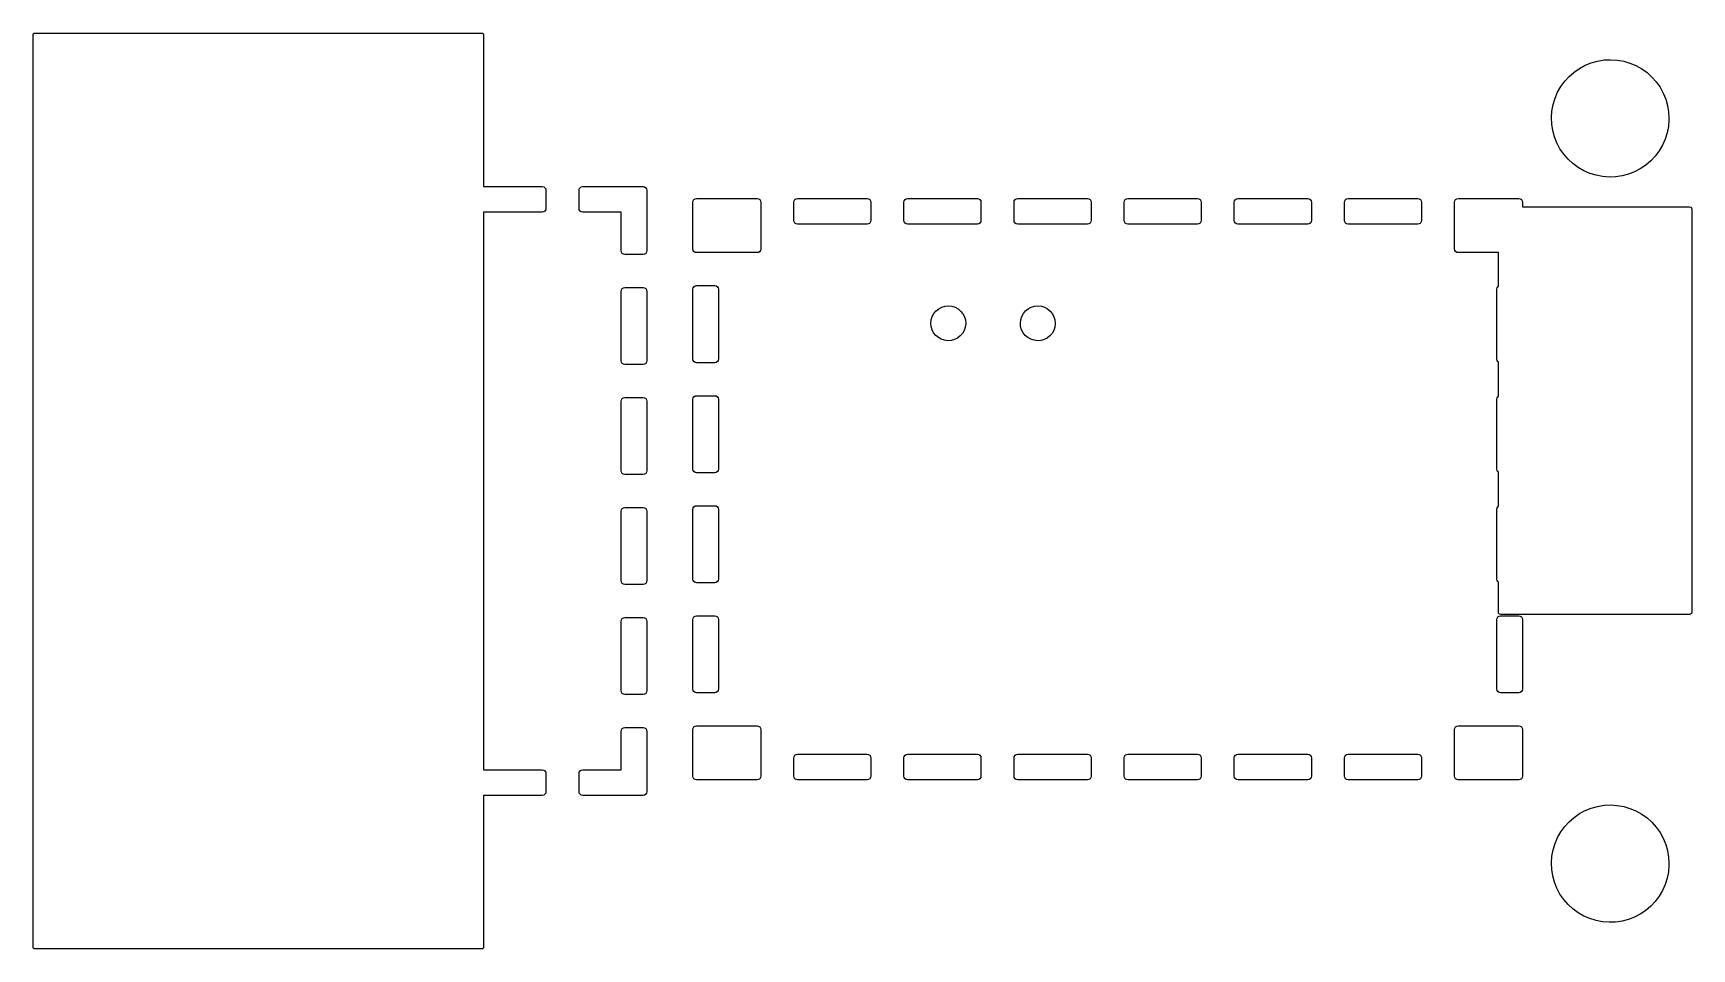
# Model space of a CAD drawing. Extents: x 0.02 to 3.58, y 0.02 to 1.98.
import ezdxf

# ---------------------------------------------------------------- set-up
doc = ezdxf.new("R2010")
doc.units = 0
doc.header["$MEASUREMENT"] = 0
doc.layers.add('BLACK', color=7, linetype='CONTINUOUS')

msp = doc.modelspace()

# ---------------------------------------------------------------- linework, layer by layer
at = {"layer": 'BLACK', "linetype": 'CONTINUOUS'}
for p, q in [((0.017, 1.98), (0.0171, 1.9804)), ((0.017, 0.02), (0.017, 1.98)), ((0.0171, 1.9805), (0.0172, 1.9806)), ((0.0171, 1.9804), (0.0171, 1.9805)), ((0.0172, 1.981), (0.0177, 1.9816)), ((0.0172, 1.9806), (0.0172, 1.981)), ((0.0177, 1.9816), (0.0181, 1.9823)), ((0.0181, 1.9823), (0.0184, 1.9824)), ((0.0184, 1.9824), (0.0185, 1.9826)), ((0.0185, 1.9826), (0.0193, 1.9827)), ((0.0193, 1.9827), (0.02, 1.9829)), ((0.02, 1.9829), (0.98, 1.9829)), ((0.98, 1.9829), (0.9804, 1.9829)), ((0.9804, 1.9829), (0.9805, 1.9829)), ((0.9805, 1.9829), (0.9806, 1.9828)), ((0.9806, 1.9828), (0.981, 1.9828)), ((0.981, 1.9828), (0.9816, 1.9823)), ((0.9816, 1.9823), (0.9823, 1.9819)), ((0.9823, 1.9819), (0.9824, 1.9816)), ((0.9824, 1.9816), (0.9826, 1.9815)), ((0.9826, 1.9815), (0.9827, 1.9807)), ((0.9827, 1.9807), (0.983, 1.98)), ((0.983, 1.98), (0.983, 1.6535)), ((3.3594, 1.9193), (3.3729, 1.923)), ((3.3729, 1.923), (3.3868, 1.9253)), ((3.3868, 1.9253), (3.4009, 1.926)), ((3.4009, 1.926), (3.4149, 1.9251)), ((3.4149, 1.9251), (3.4288, 1.9227)), ((3.4288, 1.9227), (3.4423, 1.9187)), ((3.3024, 1.8796), (3.3119, 1.89)), ((3.3119, 1.89), (3.3224, 1.8993)), ((3.3224, 1.8993), (3.334, 1.9073)), ((3.334, 1.9073), (3.3464, 1.914)), ((3.3464, 1.914), (3.3594, 1.9193)), ((3.4423, 1.9187), (3.4552, 1.9132)), ((3.4552, 1.9132), (3.4675, 1.9064)), ((3.4675, 1.9064), (3.4789, 1.8982)), ((3.4789, 1.8982), (3.4894, 1.8888)), ((3.4894, 1.8888), (3.4987, 1.8782)), ((3.2816, 1.8431), (3.2872, 1.856)), ((3.2872, 1.856), (3.2941, 1.8682)), ((3.2941, 1.8682), (3.3024, 1.8796)), ((3.4987, 1.8782), (3.5068, 1.8668)), ((3.5068, 1.8668), (3.5136, 1.8544)), ((3.5136, 1.8544), (3.519, 1.8414)), ((3.274, 1.8018), (3.275, 1.8158)), ((3.275, 1.8158), (3.2776, 1.8296)), ((3.2776, 1.8296), (3.2816, 1.8431)), ((3.519, 1.8414), (3.5229, 1.8279)), ((3.5229, 1.8279), (3.5252, 1.814)), ((3.2746, 1.7877), (3.274, 1.8018)), ((3.2768, 1.7738), (3.2746, 1.7877)), ((3.5248, 1.7825), (3.522, 1.7687)), ((3.5259, 1.7965), (3.5248, 1.7825)), ((3.5252, 1.814), (3.526, 1.8)), ((3.526, 1.8), (3.5259, 1.7965)), ((3.2805, 1.7602), (3.2768, 1.7738)), ((3.2856, 1.7472), (3.2805, 1.7602)), ((3.2922, 1.7347), (3.2856, 1.7472)), ((3.5178, 1.7553), (3.512, 1.7424)), ((3.522, 1.7687), (3.5178, 1.7553)), ((3.3002, 1.7231), (3.2922, 1.7347)), ((3.3094, 1.7125), (3.3002, 1.7231)), ((3.3197, 1.7029), (3.3094, 1.7125)), ((3.4869, 1.7088), (3.4762, 1.6997)), ((3.4965, 1.719), (3.4869, 1.7088)), ((3.5049, 1.7303), (3.4965, 1.719)), ((3.512, 1.7424), (3.5049, 1.7303)), ((3.331, 1.6946), (3.3197, 1.7029)), ((3.3432, 1.6876), (3.331, 1.6946)), ((3.3561, 1.6819), (3.3432, 1.6876)), ((3.3695, 1.6778), (3.3561, 1.6819)), ((3.3833, 1.6751), (3.3695, 1.6778)), ((3.3974, 1.674), (3.3833, 1.6751)), ((3.4114, 1.6745), (3.3974, 1.674)), ((3.4253, 1.6766), (3.4114, 1.6745)), ((3.4389, 1.6802), (3.4253, 1.6766)), ((3.452, 1.6853), (3.4389, 1.6802)), ((3.4645, 1.6918), (3.452, 1.6853)), ((3.4762, 1.6997), (3.4645, 1.6918)), ((0.983, 1.6535), (1.1091, 1.6535)), ((1.1091, 1.6535), (1.1121, 1.6529)), ((1.1121, 1.6529), (1.1147, 1.6512)), ((1.1147, 1.6512), (1.1164, 1.6487)), ((1.1164, 1.6487), (1.117, 1.6457)), ((1.117, 1.6457), (1.117, 1.6063)), ((1.1879, 1.6457), (1.1885, 1.6487)), ((1.1879, 1.6063), (1.1879, 1.6457)), ((1.1885, 1.6487), (1.1902, 1.6512)), ((1.1902, 1.6512), (1.1927, 1.6529)), ((1.1927, 1.6529), (1.1958, 1.6535)), ((1.1958, 1.6535), (1.3257, 1.6535)), ((1.3257, 1.6535), (1.3287, 1.6529)), ((1.3287, 1.6529), (1.3312, 1.6512)), ((1.3312, 1.6512), (1.3329, 1.6487)), ((1.3329, 1.6487), (1.3335, 1.6457)), ((1.3335, 1.6457), (1.3335, 1.5157)), ((1.1164, 1.6033), (1.1147, 1.6007)), ((1.117, 1.6063), (1.1164, 1.6033)), ((1.1885, 1.6033), (1.1879, 1.6063)), ((1.1902, 1.6007), (1.1885, 1.6033)), ((1.4321, 1.62), (1.4327, 1.623)), ((1.4321, 1.5196), (1.4321, 1.62)), ((1.4327, 1.623), (1.4344, 1.6256)), ((1.4344, 1.6256), (1.437, 1.6273)), ((1.437, 1.6273), (1.44, 1.6279)), ((1.44, 1.6279), (1.5699, 1.6279)), ((1.5699, 1.6279), (1.5729, 1.6273)), ((1.5729, 1.6273), (1.5755, 1.6256)), ((1.5755, 1.6256), (1.5772, 1.623)), ((1.5772, 1.623), (1.5778, 1.62)), ((1.5778, 1.62), (1.5778, 1.5196)), ((1.6487, 1.62), (1.6493, 1.623)), ((1.6487, 1.5806), (1.6487, 1.62)), ((1.6493, 1.623), (1.651, 1.6256)), ((1.651, 1.6256), (1.6535, 1.6273)), ((1.6535, 1.6273), (1.6565, 1.6279)), ((1.6565, 1.6279), (1.8061, 1.6279)), ((1.8061, 1.6279), (1.8092, 1.6273)), ((1.8092, 1.6273), (1.8117, 1.6256)), ((1.8117, 1.6256), (1.8134, 1.623)), ((1.8134, 1.623), (1.814, 1.62)), ((1.814, 1.62), (1.814, 1.5806)), ((1.8849, 1.62), (1.8855, 1.623)), ((1.8849, 1.5806), (1.8849, 1.62)), ((1.8855, 1.623), (1.8872, 1.6256)), ((1.8872, 1.6256), (1.8897, 1.6273)), ((1.8897, 1.6273), (1.8928, 1.6279)), ((1.8928, 1.6279), (2.0424, 1.6279)), ((2.0424, 1.6279), (2.0454, 1.6273)), ((2.0454, 1.6273), (2.0479, 1.6256)), ((2.0479, 1.6256), (2.0496, 1.623)), ((2.0496, 1.623), (2.0502, 1.62)), ((2.0502, 1.62), (2.0502, 1.5806)), ((2.1211, 1.62), (2.1217, 1.623)), ((2.1211, 1.5806), (2.1211, 1.62)), ((2.1217, 1.623), (2.1234, 1.6256)), ((2.1234, 1.6256), (2.126, 1.6273)), ((2.126, 1.6273), (2.129, 1.6279)), ((2.129, 1.6279), (2.2786, 1.6279)), ((2.2786, 1.6279), (2.2816, 1.6273)), ((2.2816, 1.6273), (2.2841, 1.6256)), ((2.2841, 1.6256), (2.2859, 1.623)), ((2.2859, 1.623), (2.2865, 1.62)), ((2.2865, 1.62), (2.2865, 1.5806)), ((2.3573, 1.62), (2.3579, 1.623)), ((2.3573, 1.5806), (2.3573, 1.62)), ((2.3579, 1.623), (2.3596, 1.6256)), ((2.3596, 1.6256), (2.3622, 1.6273)), ((2.3622, 1.6273), (2.3652, 1.6279)), ((2.3652, 1.6279), (2.5148, 1.6279)), ((2.5148, 1.6279), (2.5178, 1.6273)), ((2.5178, 1.6273), (2.5204, 1.6256)), ((2.5204, 1.6256), (2.5221, 1.623)), ((2.5221, 1.623), (2.5227, 1.62)), ((2.5227, 1.62), (2.5227, 1.5806)), ((2.5935, 1.62), (2.5941, 1.623)), ((2.5935, 1.5806), (2.5935, 1.62)), ((2.5941, 1.623), (2.5958, 1.6256)), ((2.5958, 1.6256), (2.5984, 1.6273)), ((2.5984, 1.6273), (2.6014, 1.6279)), ((2.6014, 1.6279), (2.751, 1.6279)), ((2.751, 1.6279), (2.754, 1.6273)), ((2.754, 1.6273), (2.7566, 1.6256)), ((2.7566, 1.6256), (2.7583, 1.623)), ((2.7583, 1.623), (2.7589, 1.62)), ((2.7589, 1.62), (2.7589, 1.5806)), ((2.8298, 1.62), (2.8304, 1.623)), ((2.8298, 1.5806), (2.8298, 1.62)), ((2.8304, 1.623), (2.8321, 1.6256)), ((2.8321, 1.6256), (2.8346, 1.6273)), ((2.8346, 1.6273), (2.8376, 1.6279)), ((2.8376, 1.6279), (2.9872, 1.6279)), ((2.9872, 1.6279), (2.9903, 1.6273)), ((2.9903, 1.6273), (2.9928, 1.6256)), ((2.9928, 1.6256), (2.9945, 1.623)), ((2.9945, 1.623), (2.9951, 1.62)), ((2.9951, 1.62), (2.9951, 1.5806)), ((3.066, 1.62), (3.0666, 1.623)), ((3.066, 1.5196), (3.066, 1.62)), ((3.0666, 1.623), (3.0683, 1.6256)), ((3.0683, 1.6256), (3.0708, 1.6273)), ((3.0708, 1.6273), (3.0739, 1.6279)), ((3.0739, 1.6279), (3.2038, 1.6279)), ((3.2038, 1.6279), (3.2068, 1.6273)), ((3.2068, 1.6273), (3.2094, 1.6256)), ((3.2094, 1.6256), (3.2111, 1.623)), ((3.2111, 1.623), (3.2117, 1.62)), ((3.2117, 1.62), (3.2117, 1.61)), ((3.2117, 1.61), (3.57, 1.61)), ((3.57, 1.61), (3.5727, 1.6092)), ((3.5727, 1.6092), (3.5745, 1.6071)), ((3.5745, 1.6071), (3.575, 1.605)), ((3.575, 1.605), (3.575, 0.74)), ((1.1091, 1.5984), (0.983, 1.5984)), ((0.983, 1.5984), (0.983, 0.4016)), ((1.1121, 1.599), (1.1091, 1.5984)), ((1.1147, 1.6007), (1.1121, 1.599)), ((1.1927, 1.599), (1.1902, 1.6007)), ((1.1958, 1.5984), (1.1927, 1.599)), ((1.2784, 1.5984), (1.1958, 1.5984)), ((1.2784, 1.5157), (1.2784, 1.5984)), ((1.6493, 1.5776), (1.6487, 1.5806)), ((1.651, 1.5751), (1.6493, 1.5776)), ((1.6535, 1.5734), (1.651, 1.5751)), ((1.6565, 1.5728), (1.6535, 1.5734)), ((1.8061, 1.5728), (1.6565, 1.5728)), ((1.8092, 1.5734), (1.8061, 1.5728)), ((1.8117, 1.5751), (1.8092, 1.5734)), ((1.8134, 1.5776), (1.8117, 1.5751)), ((1.814, 1.5806), (1.8134, 1.5776)), ((1.8855, 1.5776), (1.8849, 1.5806)), ((1.8872, 1.5751), (1.8855, 1.5776)), ((1.8897, 1.5734), (1.8872, 1.5751)), ((1.8928, 1.5728), (1.8897, 1.5734)), ((2.0424, 1.5728), (1.8928, 1.5728)), ((2.0454, 1.5734), (2.0424, 1.5728)), ((2.0479, 1.5751), (2.0454, 1.5734)), ((2.0496, 1.5776), (2.0479, 1.5751)), ((2.0502, 1.5806), (2.0496, 1.5776)), ((2.1217, 1.5776), (2.1211, 1.5806)), ((2.1234, 1.5751), (2.1217, 1.5776)), ((2.126, 1.5734), (2.1234, 1.5751)), ((2.129, 1.5728), (2.126, 1.5734)), ((2.2786, 1.5728), (2.129, 1.5728)), ((2.2816, 1.5734), (2.2786, 1.5728)), ((2.2841, 1.5751), (2.2816, 1.5734)), ((2.2859, 1.5776), (2.2841, 1.5751)), ((2.2865, 1.5806), (2.2859, 1.5776)), ((2.3579, 1.5776), (2.3573, 1.5806)), ((2.3596, 1.5751), (2.3579, 1.5776)), ((2.3622, 1.5734), (2.3596, 1.5751)), ((2.3652, 1.5728), (2.3622, 1.5734)), ((2.5148, 1.5728), (2.3652, 1.5728)), ((2.5178, 1.5734), (2.5148, 1.5728)), ((2.5204, 1.5751), (2.5178, 1.5734)), ((2.5221, 1.5776), (2.5204, 1.5751)), ((2.5227, 1.5806), (2.5221, 1.5776)), ((2.5941, 1.5776), (2.5935, 1.5806)), ((2.5958, 1.5751), (2.5941, 1.5776)), ((2.5984, 1.5734), (2.5958, 1.5751)), ((2.6014, 1.5728), (2.5984, 1.5734)), ((2.751, 1.5728), (2.6014, 1.5728)), ((2.754, 1.5734), (2.751, 1.5728)), ((2.7566, 1.5751), (2.754, 1.5734)), ((2.7583, 1.5776), (2.7566, 1.5751)), ((2.7589, 1.5806), (2.7583, 1.5776)), ((2.8304, 1.5776), (2.8298, 1.5806)), ((2.8321, 1.5751), (2.8304, 1.5776)), ((2.8346, 1.5734), (2.8321, 1.5751)), ((2.8376, 1.5728), (2.8346, 1.5734)), ((2.9872, 1.5728), (2.8376, 1.5728)), ((2.9903, 1.5734), (2.9872, 1.5728)), ((2.9928, 1.5751), (2.9903, 1.5734)), ((2.9945, 1.5776), (2.9928, 1.5751)), ((2.9951, 1.5806), (2.9945, 1.5776)), ((1.279, 1.5127), (1.2784, 1.5157)), ((1.2807, 1.5102), (1.279, 1.5127)), ((1.2833, 1.5085), (1.2807, 1.5102)), ((1.2863, 1.5079), (1.2833, 1.5085)), ((1.3257, 1.5079), (1.2863, 1.5079)), ((1.3287, 1.5085), (1.3257, 1.5079)), ((1.3312, 1.5102), (1.3287, 1.5085)), ((1.3329, 1.5127), (1.3312, 1.5102)), ((1.3335, 1.5157), (1.3329, 1.5127)), ((1.4327, 1.5166), (1.4321, 1.5196)), ((1.4344, 1.514), (1.4327, 1.5166)), ((1.437, 1.5123), (1.4344, 1.514)), ((1.44, 1.5117), (1.437, 1.5123)), ((1.5699, 1.5117), (1.44, 1.5117)), ((1.5729, 1.5123), (1.5699, 1.5117)), ((1.5755, 1.514), (1.5729, 1.5123)), ((1.5772, 1.5166), (1.5755, 1.514)), ((1.5778, 1.5196), (1.5772, 1.5166)), ((3.0666, 1.5166), (3.066, 1.5196)), ((3.0683, 1.514), (3.0666, 1.5166)), ((3.0708, 1.5123), (3.0683, 1.514)), ((3.0739, 1.5117), (3.0708, 1.5123)), ((3.16, 1.5117), (3.0739, 1.5117)), ((3.16, 1.4393), (3.16, 1.5117)), ((1.2784, 1.4291), (1.279, 1.4322)), ((1.2784, 1.2795), (1.2784, 1.4291)), ((1.279, 1.4322), (1.2807, 1.4347)), ((1.2807, 1.4347), (1.2833, 1.4364)), ((1.2833, 1.4364), (1.2863, 1.437)), ((1.2863, 1.437), (1.3257, 1.437)), ((1.3257, 1.437), (1.3287, 1.4364)), ((1.3287, 1.4364), (1.3312, 1.4347)), ((1.3312, 1.4347), (1.3329, 1.4322)), ((1.3329, 1.4322), (1.3335, 1.4291)), ((1.3335, 1.4291), (1.3335, 1.2795)), ((1.4321, 1.433), (1.4327, 1.436)), ((1.4321, 1.2834), (1.4321, 1.433)), ((1.4327, 1.436), (1.4344, 1.4386)), ((1.4344, 1.4386), (1.437, 1.4403)), ((1.437, 1.4403), (1.44, 1.4409)), ((1.44, 1.4409), (1.4794, 1.4409)), ((1.4794, 1.4409), (1.4824, 1.4403)), ((1.4824, 1.4403), (1.4849, 1.4386)), ((1.4849, 1.4386), (1.4866, 1.436)), ((1.4866, 1.436), (1.4872, 1.433)), ((1.4872, 1.433), (1.4872, 1.2834)), ((3.1565, 1.433), (3.1571, 1.436)), ((3.1565, 1.2834), (3.1565, 1.433)), ((3.1571, 1.436), (3.1588, 1.4386)), ((3.1588, 1.4386), (3.16, 1.4393)), ((1.9538, 1.3867), (1.9595, 1.3913)), ((1.9595, 1.3913), (1.966, 1.3947)), ((1.966, 1.3947), (1.973, 1.3967)), ((1.973, 1.3967), (1.9803, 1.3974)), ((1.9803, 1.3974), (1.9875, 1.3966)), ((1.9875, 1.3966), (1.9945, 1.3945)), ((1.9945, 1.3945), (2.0009, 1.391)), ((2.0009, 1.391), (2.0065, 1.3863)), ((2.146, 1.3867), (2.1517, 1.3913)), ((2.1517, 1.3913), (2.1581, 1.3947)), ((2.1581, 1.3947), (2.1651, 1.3967)), ((2.1651, 1.3967), (2.1724, 1.3974)), ((2.1724, 1.3974), (2.1797, 1.3966)), ((2.1797, 1.3966), (2.1866, 1.3945)), ((2.1866, 1.3945), (2.193, 1.391)), ((2.193, 1.391), (2.1987, 1.3863)), ((1.9426, 1.3605), (1.9434, 1.3678)), ((1.9432, 1.3533), (1.9426, 1.3605)), ((1.9452, 1.3462), (1.9432, 1.3533)), ((1.9434, 1.3678), (1.9456, 1.3747)), ((1.9456, 1.3747), (1.9491, 1.3811)), ((1.9491, 1.3811), (1.9538, 1.3867)), ((2.0065, 1.3863), (2.0112, 1.3807)), ((2.0112, 1.3807), (2.0146, 1.3742)), ((2.0146, 1.3742), (2.0167, 1.3673)), ((2.0174, 1.359), (2.0165, 1.3517)), ((2.0167, 1.3673), (2.0174, 1.36)), ((2.0174, 1.36), (2.0174, 1.359)), ((2.1347, 1.3605), (2.1355, 1.3678)), ((2.1353, 1.3533), (2.1347, 1.3605)), ((2.1374, 1.3462), (2.1353, 1.3533)), ((2.1355, 1.3678), (2.1378, 1.3747)), ((2.1378, 1.3747), (2.1413, 1.3811)), ((2.1413, 1.3811), (2.146, 1.3867)), ((2.1987, 1.3863), (2.2033, 1.3807)), ((2.2033, 1.3807), (2.2067, 1.3742)), ((2.2067, 1.3742), (2.2088, 1.3673)), ((2.2095, 1.359), (2.2086, 1.3517)), ((2.2088, 1.3673), (2.2095, 1.36)), ((2.2095, 1.36), (2.2095, 1.359)), ((1.9486, 1.3397), (1.9452, 1.3462)), ((1.9531, 1.334), (1.9486, 1.3397)), ((1.9587, 1.3293), (1.9531, 1.334)), ((1.965, 1.3257), (1.9587, 1.3293)), ((1.972, 1.3235), (1.965, 1.3257)), ((1.9792, 1.3226), (1.972, 1.3235)), ((1.9865, 1.3232), (1.9792, 1.3226)), ((1.9935, 1.3251), (1.9865, 1.3232)), ((2, 1.3284), (1.9935, 1.3251)), ((2.0058, 1.3329), (2, 1.3284)), ((2.0106, 1.3384), (2.0058, 1.3329)), ((2.0142, 1.3448), (2.0106, 1.3384)), ((2.0165, 1.3517), (2.0142, 1.3448)), ((2.1407, 1.3397), (2.1374, 1.3462)), ((2.1452, 1.334), (2.1407, 1.3397)), ((2.1508, 1.3293), (2.1452, 1.334)), ((2.1572, 1.3257), (2.1508, 1.3293)), ((2.1641, 1.3235), (2.1572, 1.3257)), ((2.1713, 1.3226), (2.1641, 1.3235)), ((2.1786, 1.3232), (2.1713, 1.3226)), ((2.1856, 1.3251), (2.1786, 1.3232)), ((2.1922, 1.3284), (2.1856, 1.3251)), ((2.1979, 1.3329), (2.1922, 1.3284)), ((2.2027, 1.3384), (2.1979, 1.3329)), ((2.2063, 1.3448), (2.2027, 1.3384)), ((2.2086, 1.3517), (2.2063, 1.3448)), ((1.4327, 1.2804), (1.4321, 1.2834)), ((1.4872, 1.2834), (1.4866, 1.2804)), ((3.1571, 1.2804), (3.1565, 1.2834)), ((1.279, 1.2765), (1.2784, 1.2795)), ((1.2807, 1.274), (1.279, 1.2765)), ((1.2833, 1.2723), (1.2807, 1.274)), ((1.2863, 1.2716), (1.2833, 1.2723)), ((1.3257, 1.2716), (1.2863, 1.2716)), ((1.3287, 1.2723), (1.3257, 1.2716)), ((1.3312, 1.274), (1.3287, 1.2723)), ((1.3329, 1.2765), (1.3312, 1.274)), ((1.3335, 1.2795), (1.3329, 1.2765)), ((1.4344, 1.2778), (1.4327, 1.2804)), ((1.437, 1.2761), (1.4344, 1.2778)), ((1.44, 1.2755), (1.437, 1.2761)), ((1.4794, 1.2755), (1.44, 1.2755)), ((1.4824, 1.2761), (1.4794, 1.2755)), ((1.4849, 1.2778), (1.4824, 1.2761)), ((1.4866, 1.2804), (1.4849, 1.2778)), ((3.1588, 1.2778), (3.1571, 1.2804)), ((3.16, 1.277), (3.1588, 1.2778)), ((3.16, 1.2031), (3.16, 1.277)), ((1.2784, 1.1929), (1.279, 1.1959)), ((1.2784, 1.0433), (1.2784, 1.1929)), ((1.279, 1.1959), (1.2807, 1.1985)), ((1.2807, 1.1985), (1.2833, 1.2002)), ((1.2833, 1.2002), (1.2863, 1.2008)), ((1.2863, 1.2008), (1.3257, 1.2008)), ((1.3257, 1.2008), (1.3287, 1.2002)), ((1.3287, 1.2002), (1.3312, 1.1985)), ((1.3312, 1.1985), (1.3329, 1.1959)), ((1.3329, 1.1959), (1.3335, 1.1929)), ((1.3335, 1.1929), (1.3335, 1.0433)), ((1.4321, 1.1968), (1.4327, 1.1998)), ((1.4321, 1.0472), (1.4321, 1.1968)), ((1.4327, 1.1998), (1.4344, 1.2023)), ((1.4344, 1.2023), (1.437, 1.2041)), ((1.437, 1.2041), (1.44, 1.2046)), ((1.44, 1.2046), (1.4794, 1.2046)), ((1.4794, 1.2046), (1.4824, 1.2041)), ((1.4824, 1.2041), (1.4849, 1.2023)), ((1.4849, 1.2023), (1.4866, 1.1998)), ((1.4866, 1.1998), (1.4872, 1.1968)), ((1.4872, 1.1968), (1.4872, 1.0472)), ((3.1565, 1.1968), (3.1571, 1.1998)), ((3.1565, 1.0472), (3.1565, 1.1968)), ((3.1571, 1.1998), (3.1588, 1.2023)), ((3.1588, 1.2023), (3.16, 1.2031)), ((1.279, 1.0403), (1.2784, 1.0433)), ((1.2807, 1.0377), (1.279, 1.0403)), ((1.2833, 1.036), (1.2807, 1.0377)), ((1.2863, 1.0354), (1.2833, 1.036)), ((1.3257, 1.0354), (1.2863, 1.0354)), ((1.3287, 1.036), (1.3257, 1.0354)), ((1.3312, 1.0377), (1.3287, 1.036)), ((1.3329, 1.0403), (1.3312, 1.0377)), ((1.3335, 1.0433), (1.3329, 1.0403)), ((1.4327, 1.0441), (1.4321, 1.0472)), ((1.4344, 1.0416), (1.4327, 1.0441)), ((1.437, 1.0399), (1.4344, 1.0416)), ((1.44, 1.0393), (1.437, 1.0399)), ((1.4794, 1.0393), (1.44, 1.0393)), ((1.4824, 1.0399), (1.4794, 1.0393)), ((1.4849, 1.0416), (1.4824, 1.0399)), ((1.4866, 1.0441), (1.4849, 1.0416)), ((1.4872, 1.0472), (1.4866, 1.0441)), ((3.1571, 1.0441), (3.1565, 1.0472)), ((3.1588, 1.0416), (3.1571, 1.0441)), ((3.16, 1.0408), (3.1588, 1.0416)), ((3.16, 0.9669), (3.16, 1.0408)), ((1.279, 0.9597), (1.2807, 0.9623)), ((1.2807, 0.9623), (1.2833, 0.964)), ((1.2833, 0.964), (1.2863, 0.9646)), ((1.2863, 0.9646), (1.3257, 0.9646)), ((1.3257, 0.9646), (1.3287, 0.964)), ((1.3287, 0.964), (1.3312, 0.9623)), ((1.3312, 0.9623), (1.3329, 0.9597)), ((1.4321, 0.9606), (1.4327, 0.9636)), ((1.4327, 0.9636), (1.4344, 0.9661)), ((1.4344, 0.9661), (1.437, 0.9678)), ((1.437, 0.9678), (1.44, 0.9684)), ((1.44, 0.9684), (1.4794, 0.9684)), ((1.4794, 0.9684), (1.4824, 0.9678)), ((1.4824, 0.9678), (1.4849, 0.9661)), ((1.4849, 0.9661), (1.4866, 0.9636)), ((1.4866, 0.9636), (1.4872, 0.9606)), ((3.1565, 0.9606), (3.1571, 0.9636)), ((3.1571, 0.9636), (3.1588, 0.9661)), ((3.1588, 0.9661), (3.16, 0.9669)), ((1.2784, 0.9567), (1.279, 0.9597)), ((1.2784, 0.8071), (1.2784, 0.9567)), ((1.3329, 0.9597), (1.3335, 0.9567)), ((1.3335, 0.9567), (1.3335, 0.8071)), ((1.4321, 0.8109), (1.4321, 0.9606)), ((1.4872, 0.9606), (1.4872, 0.8109)), ((3.1565, 0.8109), (3.1565, 0.9606)), ((1.279, 0.8041), (1.2784, 0.8071)), ((1.2807, 0.8015), (1.279, 0.8041)), ((1.2833, 0.7998), (1.2807, 0.8015)), ((1.2863, 0.7992), (1.2833, 0.7998)), ((1.3257, 0.7992), (1.2863, 0.7992)), ((1.3287, 0.7998), (1.3257, 0.7992)), ((1.3312, 0.8015), (1.3287, 0.7998)), ((1.3329, 0.8041), (1.3312, 0.8015)), ((1.3335, 0.8071), (1.3329, 0.8041)), ((1.4327, 0.8079), (1.4321, 0.8109)), ((1.4344, 0.8054), (1.4327, 0.8079)), ((1.437, 0.8037), (1.4344, 0.8054)), ((1.44, 0.8031), (1.437, 0.8037)), ((1.4794, 0.8031), (1.44, 0.8031)), ((1.4824, 0.8037), (1.4794, 0.8031)), ((1.4849, 0.8054), (1.4824, 0.8037)), ((1.4866, 0.8079), (1.4849, 0.8054)), ((1.4872, 0.8109), (1.4866, 0.8079)), ((3.1571, 0.8079), (3.1565, 0.8109)), ((3.1588, 0.8054), (3.1571, 0.8079)), ((3.16, 0.8046), (3.1588, 0.8054)), ((3.16, 0.74), (3.16, 0.8046)), ((1.2784, 0.7205), (1.279, 0.7235)), ((1.2784, 0.5709), (1.2784, 0.7205)), ((1.279, 0.7235), (1.2807, 0.726)), ((1.2807, 0.726), (1.2833, 0.7277)), ((1.2833, 0.7277), (1.2863, 0.7283)), ((1.2863, 0.7283), (1.3257, 0.7283)), ((1.3257, 0.7283), (1.3287, 0.7277)), ((1.3287, 0.7277), (1.3312, 0.726)), ((1.3312, 0.726), (1.3329, 0.7235)), ((1.3329, 0.7235), (1.3335, 0.7205)), ((1.3335, 0.7205), (1.3335, 0.5709)), ((1.4321, 0.7243), (1.4327, 0.7273)), ((1.4321, 0.5747), (1.4321, 0.7243)), ((1.4327, 0.7273), (1.4344, 0.7299)), ((1.4344, 0.7299), (1.437, 0.7316)), ((1.437, 0.7316), (1.44, 0.7322)), ((1.44, 0.7322), (1.4794, 0.7322)), ((1.4794, 0.7322), (1.4824, 0.7316)), ((1.4824, 0.7316), (1.4849, 0.7299)), ((1.4849, 0.7299), (1.4866, 0.7273)), ((1.4866, 0.7273), (1.4872, 0.7243)), ((1.4872, 0.7243), (1.4872, 0.5747)), ((3.1565, 0.7243), (3.1571, 0.7273)), ((3.1565, 0.5747), (3.1565, 0.7243)), ((3.1571, 0.7273), (3.1588, 0.7299)), ((3.1588, 0.7299), (3.1614, 0.7316)), ((3.1604, 0.7379), (3.16, 0.74)), ((3.1623, 0.7358), (3.1604, 0.7379)), ((3.1614, 0.7316), (3.1644, 0.7322)), ((3.165, 0.735), (3.1623, 0.7358)), ((3.1644, 0.7322), (3.2038, 0.7322)), ((3.57, 0.735), (3.165, 0.735)), ((3.2038, 0.7322), (3.2068, 0.7316)), ((3.2068, 0.7316), (3.2094, 0.7299)), ((3.2094, 0.7299), (3.2111, 0.7273)), ((3.2111, 0.7273), (3.2117, 0.7243)), ((3.2117, 0.7243), (3.2117, 0.5747)), ((3.5721, 0.7354), (3.57, 0.735)), ((3.5742, 0.7373), (3.5721, 0.7354)), ((3.575, 0.74), (3.5742, 0.7373)), ((1.279, 0.5679), (1.2784, 0.5709)), ((1.3335, 0.5709), (1.3329, 0.5679)), ((1.4327, 0.5717), (1.4321, 0.5747)), ((1.4344, 0.5692), (1.4327, 0.5717)), ((1.4866, 0.5717), (1.4849, 0.5692)), ((1.4872, 0.5747), (1.4866, 0.5717)), ((3.1571, 0.5717), (3.1565, 0.5747)), ((3.1588, 0.5692), (3.1571, 0.5717)), ((3.2111, 0.5717), (3.2094, 0.5692)), ((3.2117, 0.5747), (3.2111, 0.5717)), ((1.2807, 0.5653), (1.279, 0.5679)), ((1.2833, 0.5636), (1.2807, 0.5653)), ((1.2863, 0.563), (1.2833, 0.5636)), ((1.3257, 0.563), (1.2863, 0.563)), ((1.3287, 0.5636), (1.3257, 0.563)), ((1.3312, 0.5653), (1.3287, 0.5636)), ((1.3329, 0.5679), (1.3312, 0.5653)), ((1.437, 0.5675), (1.4344, 0.5692)), ((1.44, 0.5668), (1.437, 0.5675)), ((1.4794, 0.5668), (1.44, 0.5668)), ((1.4824, 0.5675), (1.4794, 0.5668)), ((1.4849, 0.5692), (1.4824, 0.5675)), ((3.1614, 0.5675), (3.1588, 0.5692)), ((3.1644, 0.5668), (3.1614, 0.5675)), ((3.2038, 0.5668), (3.1644, 0.5668)), ((3.2068, 0.5675), (3.2038, 0.5668)), ((3.2094, 0.5692), (3.2068, 0.5675)), ((1.2784, 0.4843), (1.279, 0.4873)), ((1.2784, 0.4016), (1.2784, 0.4843)), ((1.279, 0.4873), (1.2807, 0.4898)), ((1.2807, 0.4898), (1.2833, 0.4915)), ((1.2833, 0.4915), (1.2863, 0.4921)), ((1.2863, 0.4921), (1.3257, 0.4921)), ((1.3257, 0.4921), (1.3287, 0.4915)), ((1.3287, 0.4915), (1.3312, 0.4898)), ((1.3312, 0.4898), (1.3329, 0.4873)), ((1.3329, 0.4873), (1.3335, 0.4843)), ((1.3335, 0.4843), (1.3335, 0.3543)), ((1.4321, 0.4881), (1.4327, 0.4911)), ((1.4321, 0.3877), (1.4321, 0.4881)), ((1.4327, 0.4911), (1.4344, 0.4937)), ((1.4344, 0.4937), (1.437, 0.4954)), ((1.437, 0.4954), (1.44, 0.496)), ((1.44, 0.496), (1.5699, 0.496)), ((1.5699, 0.496), (1.5729, 0.4954)), ((1.5729, 0.4954), (1.5755, 0.4937)), ((1.5755, 0.4937), (1.5772, 0.4911)), ((1.5772, 0.4911), (1.5778, 0.4881)), ((1.5778, 0.4881), (1.5778, 0.3877)), ((3.066, 0.4881), (3.0666, 0.4911)), ((3.066, 0.3877), (3.066, 0.4881)), ((3.0666, 0.4911), (3.0683, 0.4937)), ((3.0683, 0.4937), (3.0708, 0.4954)), ((3.0708, 0.4954), (3.0739, 0.496)), ((3.0739, 0.496), (3.2038, 0.496)), ((3.2038, 0.496), (3.2068, 0.4954)), ((3.2068, 0.4954), (3.2094, 0.4937)), ((3.2094, 0.4937), (3.2111, 0.4911)), ((3.2111, 0.4911), (3.2117, 0.4881)), ((3.2117, 0.4881), (3.2117, 0.3877)), ((1.6487, 0.4271), (1.6493, 0.4301)), ((1.6487, 0.3877), (1.6487, 0.4271)), ((1.6493, 0.4301), (1.651, 0.4327)), ((1.651, 0.4327), (1.6535, 0.4344)), ((1.6535, 0.4344), (1.6565, 0.435)), ((1.6565, 0.435), (1.8061, 0.435)), ((1.8061, 0.435), (1.8092, 0.4344)), ((1.8092, 0.4344), (1.8117, 0.4327)), ((1.8117, 0.4327), (1.8134, 0.4301)), ((1.8134, 0.4301), (1.814, 0.4271)), ((1.814, 0.4271), (1.814, 0.3877)), ((1.8849, 0.4271), (1.8855, 0.4301)), ((1.8849, 0.3877), (1.8849, 0.4271)), ((1.8855, 0.4301), (1.8872, 0.4327)), ((1.8872, 0.4327), (1.8897, 0.4344)), ((1.8897, 0.4344), (1.8928, 0.435)), ((1.8928, 0.435), (2.0424, 0.435)), ((2.0424, 0.435), (2.0454, 0.4344)), ((2.0454, 0.4344), (2.0479, 0.4327)), ((2.0479, 0.4327), (2.0496, 0.4301)), ((2.0496, 0.4301), (2.0502, 0.4271)), ((2.0502, 0.4271), (2.0502, 0.3877)), ((2.1211, 0.4271), (2.1217, 0.4301)), ((2.1211, 0.3877), (2.1211, 0.4271)), ((2.1217, 0.4301), (2.1234, 0.4327)), ((2.1234, 0.4327), (2.126, 0.4344)), ((2.126, 0.4344), (2.129, 0.435)), ((2.129, 0.435), (2.2786, 0.435)), ((2.2786, 0.435), (2.2816, 0.4344)), ((2.2816, 0.4344), (2.2841, 0.4327)), ((2.2841, 0.4327), (2.2859, 0.4301)), ((2.2859, 0.4301), (2.2865, 0.4271)), ((2.2865, 0.4271), (2.2865, 0.3877)), ((2.3573, 0.4271), (2.3579, 0.4301)), ((2.3573, 0.3877), (2.3573, 0.4271)), ((2.3579, 0.4301), (2.3596, 0.4327)), ((2.3596, 0.4327), (2.3622, 0.4344)), ((2.3622, 0.4344), (2.3652, 0.435)), ((2.3652, 0.435), (2.5148, 0.435)), ((2.5148, 0.435), (2.5178, 0.4344)), ((2.5178, 0.4344), (2.5204, 0.4327)), ((2.5204, 0.4327), (2.5221, 0.4301)), ((2.5221, 0.4301), (2.5227, 0.4271)), ((2.5227, 0.4271), (2.5227, 0.3877)), ((2.5935, 0.4271), (2.5941, 0.4301)), ((2.5935, 0.3877), (2.5935, 0.4271)), ((2.5941, 0.4301), (2.5958, 0.4327)), ((2.5958, 0.4327), (2.5984, 0.4344)), ((2.5984, 0.4344), (2.6014, 0.435)), ((2.6014, 0.435), (2.751, 0.435)), ((2.751, 0.435), (2.754, 0.4344)), ((2.754, 0.4344), (2.7566, 0.4327)), ((2.7566, 0.4327), (2.7583, 0.4301)), ((2.7583, 0.4301), (2.7589, 0.4271)), ((2.7589, 0.4271), (2.7589, 0.3877)), ((2.8298, 0.4271), (2.8304, 0.4301)), ((2.8298, 0.3877), (2.8298, 0.4271)), ((2.8304, 0.4301), (2.8321, 0.4327)), ((2.8321, 0.4327), (2.8346, 0.4344)), ((2.8346, 0.4344), (2.8376, 0.435)), ((2.8376, 0.435), (2.9872, 0.435)), ((2.9872, 0.435), (2.9903, 0.4344)), ((2.9903, 0.4344), (2.9928, 0.4327)), ((2.9928, 0.4327), (2.9945, 0.4301)), ((2.9945, 0.4301), (2.9951, 0.4271)), ((2.9951, 0.4271), (2.9951, 0.3877)), ((0.983, 0.4016), (1.1091, 0.4016)), ((1.1091, 0.4016), (1.1121, 0.401)), ((1.1121, 0.401), (1.1147, 0.3993)), ((1.1147, 0.3993), (1.1164, 0.3967)), ((1.1164, 0.3967), (1.117, 0.3937)), ((1.117, 0.3937), (1.117, 0.3543)), ((1.1879, 0.3937), (1.1885, 0.3967)), ((1.1879, 0.3543), (1.1879, 0.3937)), ((1.1885, 0.3967), (1.1902, 0.3993)), ((1.1902, 0.3993), (1.1927, 0.401)), ((1.1927, 0.401), (1.1958, 0.4016)), ((1.1958, 0.4016), (1.2784, 0.4016)), ((1.4327, 0.3847), (1.4321, 0.3877)), ((1.4344, 0.3821), (1.4327, 0.3847)), ((1.437, 0.3804), (1.4344, 0.3821)), ((1.44, 0.3798), (1.437, 0.3804)), ((1.5699, 0.3798), (1.44, 0.3798)), ((1.5729, 0.3804), (1.5699, 0.3798)), ((1.5755, 0.3821), (1.5729, 0.3804)), ((1.5772, 0.3847), (1.5755, 0.3821)), ((1.5778, 0.3877), (1.5772, 0.3847)), ((1.6493, 0.3847), (1.6487, 0.3877)), ((1.651, 0.3821), (1.6493, 0.3847)), ((1.6535, 0.3804), (1.651, 0.3821)), ((1.6565, 0.3798), (1.6535, 0.3804)), ((1.8061, 0.3798), (1.6565, 0.3798)), ((1.8092, 0.3804), (1.8061, 0.3798)), ((1.8117, 0.3821), (1.8092, 0.3804)), ((1.8134, 0.3847), (1.8117, 0.3821)), ((1.814, 0.3877), (1.8134, 0.3847)), ((1.8855, 0.3847), (1.8849, 0.3877)), ((1.8872, 0.3821), (1.8855, 0.3847)), ((1.8897, 0.3804), (1.8872, 0.3821)), ((1.8928, 0.3798), (1.8897, 0.3804)), ((2.0424, 0.3798), (1.8928, 0.3798)), ((2.0454, 0.3804), (2.0424, 0.3798)), ((2.0479, 0.3821), (2.0454, 0.3804)), ((2.0496, 0.3847), (2.0479, 0.3821)), ((2.0502, 0.3877), (2.0496, 0.3847)), ((2.1217, 0.3847), (2.1211, 0.3877)), ((2.1234, 0.3821), (2.1217, 0.3847)), ((2.126, 0.3804), (2.1234, 0.3821)), ((2.129, 0.3798), (2.126, 0.3804)), ((2.2786, 0.3798), (2.129, 0.3798)), ((2.2816, 0.3804), (2.2786, 0.3798)), ((2.2841, 0.3821), (2.2816, 0.3804)), ((2.2859, 0.3847), (2.2841, 0.3821)), ((2.2865, 0.3877), (2.2859, 0.3847)), ((2.3579, 0.3847), (2.3573, 0.3877)), ((2.3596, 0.3821), (2.3579, 0.3847)), ((2.3622, 0.3804), (2.3596, 0.3821)), ((2.3652, 0.3798), (2.3622, 0.3804)), ((2.5148, 0.3798), (2.3652, 0.3798)), ((2.5178, 0.3804), (2.5148, 0.3798)), ((2.5204, 0.3821), (2.5178, 0.3804)), ((2.5221, 0.3847), (2.5204, 0.3821)), ((2.5227, 0.3877), (2.5221, 0.3847)), ((2.5941, 0.3847), (2.5935, 0.3877)), ((2.5958, 0.3821), (2.5941, 0.3847)), ((2.5984, 0.3804), (2.5958, 0.3821)), ((2.6014, 0.3798), (2.5984, 0.3804)), ((2.751, 0.3798), (2.6014, 0.3798)), ((2.754, 0.3804), (2.751, 0.3798)), ((2.7566, 0.3821), (2.754, 0.3804)), ((2.7583, 0.3847), (2.7566, 0.3821)), ((2.7589, 0.3877), (2.7583, 0.3847)), ((2.8304, 0.3847), (2.8298, 0.3877)), ((2.8321, 0.3821), (2.8304, 0.3847)), ((2.8346, 0.3804), (2.8321, 0.3821)), ((2.8376, 0.3798), (2.8346, 0.3804)), ((2.9872, 0.3798), (2.8376, 0.3798)), ((2.9903, 0.3804), (2.9872, 0.3798)), ((2.9928, 0.3821), (2.9903, 0.3804)), ((2.9945, 0.3847), (2.9928, 0.3821)), ((2.9951, 0.3877), (2.9945, 0.3847)), ((3.0666, 0.3847), (3.066, 0.3877)), ((3.0683, 0.3821), (3.0666, 0.3847)), ((3.0708, 0.3804), (3.0683, 0.3821)), ((3.0739, 0.3798), (3.0708, 0.3804)), ((3.2038, 0.3798), (3.0739, 0.3798)), ((3.2068, 0.3804), (3.2038, 0.3798)), ((3.2094, 0.3821), (3.2068, 0.3804)), ((3.2111, 0.3847), (3.2094, 0.3821)), ((3.2117, 0.3877), (3.2111, 0.3847)), ((1.1091, 0.3465), (0.983, 0.3465)), ((0.983, 0.3465), (0.983, 0.02)), ((1.1121, 0.3471), (1.1091, 0.3465)), ((1.1147, 0.3488), (1.1121, 0.3471)), ((1.1164, 0.3513), (1.1147, 0.3488)), ((1.117, 0.3543), (1.1164, 0.3513)), ((1.1885, 0.3513), (1.1879, 0.3543)), ((1.1902, 0.3488), (1.1885, 0.3513)), ((1.1927, 0.3471), (1.1902, 0.3488)), ((1.1958, 0.3465), (1.1927, 0.3471)), ((1.3257, 0.3465), (1.1958, 0.3465)), ((1.3287, 0.3471), (1.3257, 0.3465)), ((1.3312, 0.3488), (1.3287, 0.3471)), ((1.3329, 0.3513), (1.3312, 0.3488)), ((1.3335, 0.3543), (1.3329, 0.3513)), ((3.3594, 0.3193), (3.3729, 0.323)), ((3.3729, 0.323), (3.3868, 0.3253)), ((3.3868, 0.3253), (3.4009, 0.326)), ((3.4009, 0.326), (3.4149, 0.3251)), ((3.4149, 0.3251), (3.4288, 0.3227)), ((3.4288, 0.3227), (3.4423, 0.3187)), ((3.3024, 0.2796), (3.3119, 0.29)), ((3.3119, 0.29), (3.3224, 0.2993)), ((3.3224, 0.2993), (3.334, 0.3073)), ((3.334, 0.3073), (3.3464, 0.314)), ((3.3464, 0.314), (3.3594, 0.3193)), ((3.4423, 0.3187), (3.4552, 0.3132)), ((3.4552, 0.3132), (3.4675, 0.3064)), ((3.4675, 0.3064), (3.4789, 0.2982)), ((3.4789, 0.2982), (3.4894, 0.2888)), ((3.4894, 0.2888), (3.4987, 0.2783)), ((3.2816, 0.2431), (3.2872, 0.256)), ((3.2872, 0.256), (3.2941, 0.2682)), ((3.2941, 0.2682), (3.3024, 0.2796)), ((3.4987, 0.2783), (3.5068, 0.2668)), ((3.5068, 0.2668), (3.5136, 0.2544)), ((3.5136, 0.2544), (3.519, 0.2414)), ((3.274, 0.2018), (3.275, 0.2158)), ((3.275, 0.2158), (3.2776, 0.2296)), ((3.2776, 0.2296), (3.2816, 0.2431)), ((3.519, 0.2414), (3.5229, 0.2279)), ((3.5229, 0.2279), (3.5252, 0.214)), ((3.5252, 0.214), (3.526, 0.2)), ((3.2746, 0.1877), (3.274, 0.2018)), ((3.2768, 0.1738), (3.2746, 0.1877)), ((3.5248, 0.1825), (3.522, 0.1687)), ((3.5259, 0.1965), (3.5248, 0.1825)), ((3.526, 0.2), (3.5259, 0.1965)), ((3.2805, 0.1602), (3.2768, 0.1738)), ((3.2856, 0.1472), (3.2805, 0.1602)), ((3.2922, 0.1347), (3.2856, 0.1472)), ((3.512, 0.1424), (3.5049, 0.1303)), ((3.5178, 0.1553), (3.512, 0.1424)), ((3.522, 0.1687), (3.5178, 0.1553)), ((3.3002, 0.1231), (3.2922, 0.1347)), ((3.3094, 0.1125), (3.3002, 0.1231)), ((3.3197, 0.1029), (3.3094, 0.1125)), ((3.4869, 0.1088), (3.4762, 0.0996)), ((3.4965, 0.119), (3.4869, 0.1088)), ((3.5049, 0.1303), (3.4965, 0.119)), ((3.331, 0.0946), (3.3197, 0.1029)), ((3.3432, 0.0875), (3.331, 0.0946)), ((3.3561, 0.0819), (3.3432, 0.0875)), ((3.3695, 0.0778), (3.3561, 0.0819)), ((3.3833, 0.0751), (3.3695, 0.0778)), ((3.3974, 0.074), (3.3833, 0.0751)), ((3.4114, 0.0745), (3.3974, 0.074)), ((3.4253, 0.0766), (3.4114, 0.0745)), ((3.4389, 0.0802), (3.4253, 0.0766)), ((3.452, 0.0853), (3.4389, 0.0802)), ((3.4645, 0.0918), (3.452, 0.0853)), ((3.4762, 0.0996), (3.4645, 0.0918)), ((0.0173, 0.0193), (0.017, 0.02)), ((0.0174, 0.0185), (0.0173, 0.0193)), ((0.0176, 0.0184), (0.0174, 0.0185)), ((0.0177, 0.0181), (0.0176, 0.0184)), ((0.0184, 0.0177), (0.0177, 0.0181)), ((0.019, 0.0172), (0.0184, 0.0177)), ((0.0194, 0.0172), (0.019, 0.0172)), ((0.0195, 0.0171), (0.0194, 0.0172)), ((0.0196, 0.0171), (0.0195, 0.0171)), ((0.02, 0.017), (0.0196, 0.0171)), ((0.98, 0.017), (0.02, 0.017)), ((0.9807, 0.0173), (0.98, 0.017)), ((0.9815, 0.0174), (0.9807, 0.0173)), ((0.9816, 0.0176), (0.9815, 0.0174)), ((0.9819, 0.0177), (0.9816, 0.0176)), ((0.9823, 0.0184), (0.9819, 0.0177)), ((0.9828, 0.019), (0.9823, 0.0184)), ((0.9829, 0.0195), (0.9828, 0.0194)), ((0.9828, 0.0194), (0.9828, 0.019)), ((0.983, 0.02), (0.9829, 0.0196)), ((0.9829, 0.0196), (0.9829, 0.0195))]:
    msp.add_line(p, q, dxfattribs=at)

doc.saveas('drawing.dxf')
